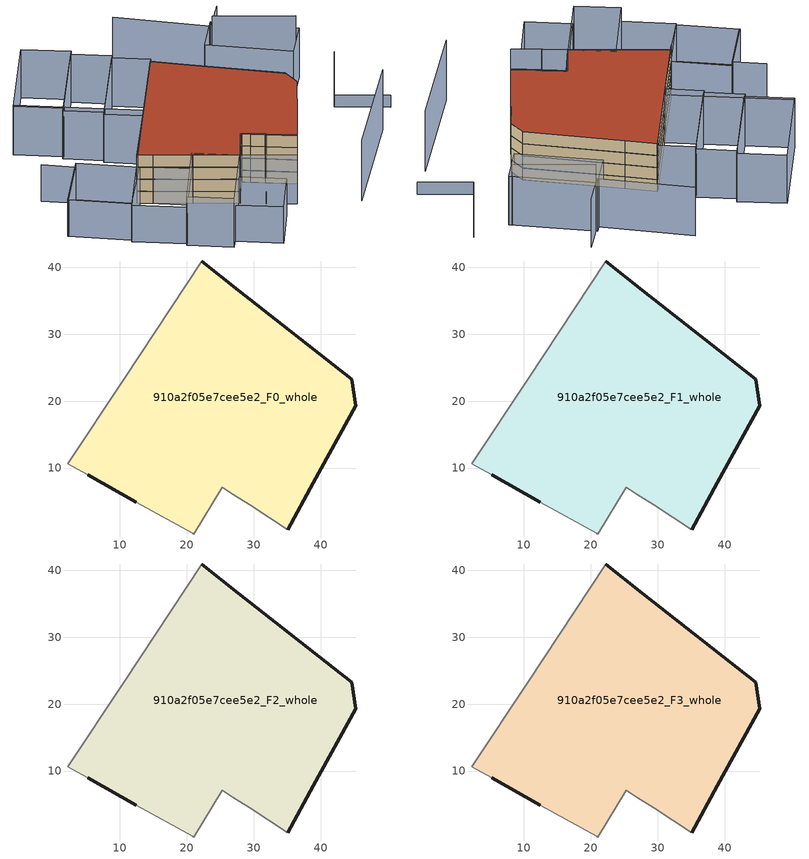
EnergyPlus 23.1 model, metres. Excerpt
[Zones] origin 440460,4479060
910a2f05e7cee5e2_F0_whole
 floor ground (EU_floor_Construction): 38.94,7.79 45.26,19.32 44.69,23.24 27.73,36.57 22.27,40.95 10.69,23.33 2.24,10.67 5.22,8.98 12.44,4.89 20.92,0.23 21.05,0.15 25.34,7.12 26.89,6.11 29.41,4.49 35.08,0.82 z0
 wall outside (EU_wall_Construction): 12.44,4.89 5.22,8.98 / 22.27,40.95 27.73,36.57 44.69,23.24 45.26,19.32 38.94,7.79 35.08,0.82 z0:3
 wall adiabatic (EU_wall_Construction): 5.22,8.98 2.24,10.67 10.69,23.33 22.27,40.95 / 35.08,0.82 29.41,4.49 26.89,6.11 25.34,7.12 21.05,0.15 20.92,0.23 12.44,4.89 z0:3
910a2f05e7cee5e2_F1_whole
 floor to 910a2f05e7cee5e2_F0_whole (EU_floor_Construction): 38.94,7.79 45.26,19.32 44.69,23.24 27.73,36.57 22.27,40.95 10.69,23.33 2.24,10.67 5.22,8.98 12.44,4.89 20.92,0.23 21.05,0.15 25.34,7.12 26.89,6.11 29.4,4.49 35.08,0.82 z3
 wall outside (EU_wall_Construction): 12.44,4.89 5.22,8.98 / 22.27,40.95 27.73,36.57 44.69,23.24 45.26,19.32 38.94,7.79 35.08,0.82 z3:6
 wall adiabatic (EU_wall_Construction): 5.22,8.98 2.24,10.67 10.69,23.33 22.27,40.95 / 35.08,0.82 29.41,4.49 26.89,6.11 25.34,7.12 21.05,0.15 20.92,0.23 12.44,4.89 z3:6
910a2f05e7cee5e2_F2_whole
 floor to 910a2f05e7cee5e2_F1_whole (EU_floor_Construction): 38.94,7.79 45.26,19.32 44.69,23.24 27.73,36.57 22.27,40.95 10.69,23.33 2.24,10.67 5.22,8.98 12.44,4.89 20.92,0.23 21.05,0.15 25.34,7.12 26.89,6.11 29.4,4.49 35.08,0.82 z6
 wall outside (EU_wall_Construction): 12.44,4.89 5.22,8.98 / 22.27,40.95 27.73,36.57 44.69,23.24 45.26,19.32 38.94,7.79 35.08,0.82 z6:9
 wall adiabatic (EU_wall_Construction): 5.22,8.98 2.24,10.67 10.69,23.33 22.27,40.95 / 35.08,0.82 29.41,4.49 26.89,6.11 25.34,7.12 21.05,0.15 20.92,0.23 12.44,4.89 z6:9
910a2f05e7cee5e2_F3_whole
 floor to 910a2f05e7cee5e2_F2_whole (EU_floor_Construction): 38.94,7.79 45.26,19.32 44.69,23.24 27.73,36.57 22.27,40.95 10.69,23.33 2.24,10.67 5.22,8.98 12.44,4.89 20.92,0.23 21.05,0.15 25.34,7.12 26.89,6.11 29.4,4.49 35.08,0.82 z9
 wall outside (EU_wall_Construction): 12.44,4.89 5.22,8.98 / 22.27,40.95 27.73,36.57 44.69,23.24 45.26,19.32 38.94,7.79 35.08,0.82 z9:12
 wall adiabatic (EU_wall_Construction): 5.22,8.98 2.24,10.67 10.69,23.33 22.27,40.95 / 35.08,0.82 29.41,4.49 26.89,6.11 25.34,7.12 21.05,0.15 20.92,0.23 12.44,4.89 z9:12
 roof outside (EU_roof_Construction): 44.69,23.24 45.26,19.32 38.94,7.79 35.08,0.82 29.41,4.49 26.89,6.11 25.34,7.12 21.05,0.15 20.92,0.23 12.44,4.89 5.22,8.98 2.24,10.67 10.69,23.33 22.27,40.95 27.73,36.57 z12
shading: -14.81,21.16 -8.91,16.93 / -8.91,16.93 -16.29,6.65 / 12.99,-12.11 18.89,-2.92 / 18.89,-2.92 27.43,-8.41 / 27.43,-8.41 21.52,-17.6 / 21.52,-17.6 12.99,-12.11 / -5.85,-1.64 2.36,10.85 / 2.36,10.85 12.06,4.48 / 12.06,4.48 3.85,-8.02 / 3.85,-8.02 -5.85,-1.64 / -5.55,-1.18 -16.46,6.7 / -16.46,6.7 -8.16,18.18 / -8.16,18.18 2.75,10.3 / 2.75,10.3 -5.55,-1.18 z0:9; 43.72,-11.33 60.83,10.42 / 55,37.34 39.75,45.64 z0:15; -10.79,39.98 11.87,25.14 / 11.87,25.14 1.33,9.04 / 44.74,52.7 39.87,46.58 / 39.87,46.58 23.65,59.47 / 20.95,0.21 11.83,-13.9 / 11.83,-13.9 3.45,-8.48 / 3.45,-8.48 12.57,5.62 / 12.57,5.62 20.95,0.21 / 35.3,1.21 31.46,-5.71 / 31.46,-5.71 25.56,-2.43 / 25.56,-2.43 29.4,4.49 / 29.4,4.49 35.3,1.21 / 25.75,-2.5 21.05,0.15 / 21.05,0.15 25.06,7.28 / 25.06,7.28 29.76,4.63 / 29.76,4.63 25.75,-2.5 / 3.89,27.82 15.88,46 / 15.88,46 22.68,41.52 / 22.68,41.52 10.69,23.33 / 10.69,23.33 3.89,27.82 / 40.59,48.08 55.63,36.87 / 55.63,36.87 50.32,29.75 / 50.32,29.75 35.28,40.96 / 35.28,40.96 40.59,48.08 / 16.33,46.57 4.25,28.37 / 4.25,28.37 -2.93,33.13 / -2.93,33.13 9.15,51.33 / 9.15,51.33 16.33,46.57 / 9.7,52.18 -2.33,33.77 / -2.33,33.77 -11.19,39.56 / -11.19,39.56 0.84,57.97 / 0.84,57.97 9.7,52.18 z0:12; 66.53,17.27 56.26,23.08 / 56.26,23.08 59.5,28.81 / 59.45,28.75 61.94,33.2 / 61.89,33.22 64.34,37.5 z0:3
[Building]
EU S2 Campaign: North Axis=0; Terrain=City; Solar Distribution=FullExterior
[Site:Location]
Madrid: Latitude=40.5; Longitude=-3.5; Time Zone=1; Elevation=609
[SizingPeriod:WeatherFileDays]
AnnualSizingPeriod: Begin Month=1; Begin Day of Month=1; End Month=12; End Day of Month=31; Day of Week for Start Day=Monday; Use Weather File Daylight Saving Period=No; Use Weather File Rain and Snow Indicators=No
[MATERIAL]
EU_InternalMass_Material: Roughness=MediumRough; Thickness=0.1; Conductivity=1; Density=1800; Specific Heat=900; Thermal Absorptance=0.9; Solar Absorptance=0.7; Visible Absorptance=0.7
[MATERIAL:NOMASS] Roughness=MediumRough; Thermal Absorptance=0.9; Solar Absorptance=0.7; Visible Absorptance=0.7
Name | Thermal Resistance
EU_wall_NoMass | 0.459673
EU_roof_NoMass | 0.495815
EU_floor_NoMass | 0.788942
[CONSTRUCTION]
EU_wall_Construction: EU_wall_NoMass
EU_roof_Construction: EU_roof_NoMass
EU_floor_Construction: EU_floor_NoMass
EU_InternalMass_Construction: EU_InternalMass_Material
[ZONE] Type=1; Multiplier=1; Ceiling Height=autocalculate; Volume=2967.95; Floor Area=autocalculate; Part of Total Floor Area=Yes
910a2f05e7cee5e2_F0_whole; 910a2f05e7cee5e2_F1_whole; 910a2f05e7cee5e2_F2_whole; 910a2f05e7cee5e2_F3_whole
[INTERNALMASS] Construction=EU_InternalMass_Construction; Surface Area=944.537
Name | Zone or ZoneList
910a2f05e7cee5e2_F0_whole_EU_InternalMass | 910a2f05e7cee5e2_F0_whole
910a2f05e7cee5e2_F1_whole_EU_InternalMass | 910a2f05e7cee5e2_F1_whole
910a2f05e7cee5e2_F2_whole_EU_InternalMass | 910a2f05e7cee5e2_F2_whole
910a2f05e7cee5e2_F3_whole_EU_InternalMass | 910a2f05e7cee5e2_F3_whole
[OTHEREQUIPMENT] Fuel Type=Electricity; Design Level Calculation Method=Watts/Area; Power per Zone Floor Area=1; Fraction Latent=0; Fraction Radiant=0; Fraction Lost=0; Carbon Dioxide Generation Rate=0; EndUse Subcategory=EU_Step8_InternalGains
Name | Zone or ZoneList or Space or SpaceList | Schedule
EU_Step8_InternalGain_910a2f05e7cee5e2_F0_whole_f000 | 910a2f05e7cee5e2_F0_whole | EU_Step8_GainSchedule_910a2f05e7cee5e2_F0_whole_f000
EU_Step8_InternalGain_910a2f05e7cee5e2_F1_whole_f000 | 910a2f05e7cee5e2_F1_whole | EU_Step8_GainSchedule_910a2f05e7cee5e2_F1_whole_f000
EU_Step8_InternalGain_910a2f05e7cee5e2_F2_whole_f000 | 910a2f05e7cee5e2_F2_whole | EU_Step8_GainSchedule_910a2f05e7cee5e2_F2_whole_f000
EU_Step8_InternalGain_910a2f05e7cee5e2_F3_whole_f000 | 910a2f05e7cee5e2_F3_whole | EU_Step8_GainSchedule_910a2f05e7cee5e2_F3_whole_f000
[ZONEVENTILATION:DESIGNFLOWRATE] Schedule=EU_AlwaysOn; Design Flow Rate Calculation Method=AirChanges/Hour; Air Changes per Hour=0.719161; Ventilation Type=Natural; Fan Pressure Rise=0; Fan Total Efficiency=1; Constant Term Coefficient=1; Temperature Term Coefficient=0; Velocity Term Coefficient=0; Velocity Squared Term Coefficient=0; Minimum Indoor Temperature=-100; Maximum Indoor Temperature=100; Delta Temperature=-100; Minimum Outdoor Temperature=-100; Maximum Outdoor Temperature=100; Maximum Wind Speed=40
Name | Zone or ZoneList or Space or SpaceList
EU_ConstantAir_910a2f05e7cee5e2_F0_whole | 910a2f05e7cee5e2_F0_whole
EU_ConstantAir_910a2f05e7cee5e2_F1_whole | 910a2f05e7cee5e2_F1_whole
EU_ConstantAir_910a2f05e7cee5e2_F2_whole | 910a2f05e7cee5e2_F2_whole
EU_ConstantAir_910a2f05e7cee5e2_F3_whole | 910a2f05e7cee5e2_F3_whole
[HVACTEMPLATE:THERMOSTAT] Constant Heating Setpoint=20; Constant Cooling Setpoint=50
EU_HeatOnly_910a2f05e7cee5e2_F0_whole; EU_HeatOnly_910a2f05e7cee5e2_F1_whole; EU_HeatOnly_910a2f05e7cee5e2_F2_whole; EU_HeatOnly_910a2f05e7cee5e2_F3_whole
[HVACTEMPLATE:ZONE:IDEALLOADSAIRSYSTEM] System Availability Schedule=EU_AlwaysOn; Maximum Heating Supply Air Temperature=50; Minimum Cooling Supply Air Temperature=13; Maximum Heating Supply Air Humidity Ratio=0.0156; Minimum Cooling Supply Air Humidity Ratio=0.0077; Heating Limit=NoLimit; Cooling Limit=NoLimit; Heating Availability Schedule=EU_AlwaysOn; Cooling Availability Schedule=EU_CoolingOff; Dehumidification Control Type=ConstantSensibleHeatRatio; Cooling Sensible Heat Ratio=0.7; Dehumidification Setpoint=60; Humidification Control Type=None; Humidification Setpoint=30; Outdoor Air Method=None; Outdoor Air Flow Rate per Person=0.00944; Outdoor Air Flow Rate per Zone Floor Area=0; Outdoor Air Flow Rate per Zone=0; Demand Controlled Ventilation Type=None; Outdoor Air Economizer Type=NoEconomizer; Heat Recovery Type=None; Sensible Heat Recovery Effectiveness=0.7; Latent Heat Recovery Effectiveness=0.65
Name | Template Thermostat
910a2f05e7cee5e2_F0_whole | EU_HeatOnly_910a2f05e7cee5e2_F0_whole
910a2f05e7cee5e2_F1_whole | EU_HeatOnly_910a2f05e7cee5e2_F1_whole
910a2f05e7cee5e2_F2_whole | EU_HeatOnly_910a2f05e7cee5e2_F2_whole
910a2f05e7cee5e2_F3_whole | EU_HeatOnly_910a2f05e7cee5e2_F3_whole
[SIZING:ZONE] Zone Cooling Design Supply Air Temperature Input Method=SupplyAirTemperature; Zone Cooling Design Supply Air Temperature=13; Zone Heating Design Supply Air Temperature Input Method=SupplyAirTemperature; Zone Heating Design Supply Air Temperature=50; Zone Cooling Design Supply Air Humidity Ratio=0.008; Zone Heating Design Supply Air Humidity Ratio=0.008; Cooling Design Air Flow Method=DesignDay; Cooling Design Air Flow Rate=0; Cooling Minimum Air Flow per Zone Floor Area=0.000762; Cooling Minimum Air Flow=0; Cooling Minimum Air Flow Fraction=0.2; Heating Design Air Flow Method=DesignDay; Heating Design Air Flow Rate=0; Heating Maximum Air Flow per Zone Floor Area=0.002032; Heating Maximum Air Flow=0.141576; Heating Maximum Air Flow Fraction=0.3; Account for Dedicated Outdoor Air System=No; Dedicated Outdoor Air System Control Strategy=NeutralSupplyAir; Dedicated Outdoor Air Low Setpoint Temperature for Design=autosize; Dedicated Outdoor Air High Setpoint Temperature for Design=autosize; Zone Load Sizing Method=Sensible Load Only No Latent Load; Zone Latent Cooling Design Supply Air Humidity Ratio Input Method=HumidityRatioDifference; Zone Cooling Design Supply Air Humidity Ratio Difference=0.005; Zone Latent Heating Design Supply Air Humidity Ratio Input Method=HumidityRatioDifference; Zone Humidification Design Supply Air Humidity Ratio Difference=0.005
910a2f05e7cee5e2_F0_whole; 910a2f05e7cee5e2_F1_whole; 910a2f05e7cee5e2_F2_whole; 910a2f05e7cee5e2_F3_whole
[SCHEDULE:CONSTANT]
Name | Hourly Value
EU_AlwaysOn | 1
EU_CoolingOff | 0
[SCHEDULE:FILE] Column Number=1; Rows to Skip at Top=0; Number of Hours of Data=8760; Column Separator=Comma; Interpolate to Timestep=No; Minutes per Item=60; Adjust Schedule for Daylight Savings=Yes
Name | File
EU_Step8_GainSchedule_910a2f05e7cee5e2_F0_whole_f000 | ../../schedules/910a2f05e7cee5e2/910a2f05e7cee5e2_F0_whole_f000_gain.csv
EU_Step8_GainSchedule_910a2f05e7cee5e2_F1_whole_f000 | ../../schedules/910a2f05e7cee5e2/910a2f05e7cee5e2_F1_whole_f000_gain.csv
EU_Step8_GainSchedule_910a2f05e7cee5e2_F2_whole_f000 | ../../schedules/910a2f05e7cee5e2/910a2f05e7cee5e2_F2_whole_f000_gain.csv
EU_Step8_GainSchedule_910a2f05e7cee5e2_F3_whole_f000 | ../../schedules/910a2f05e7cee5e2/910a2f05e7cee5e2_F3_whole_f000_gain.csv
